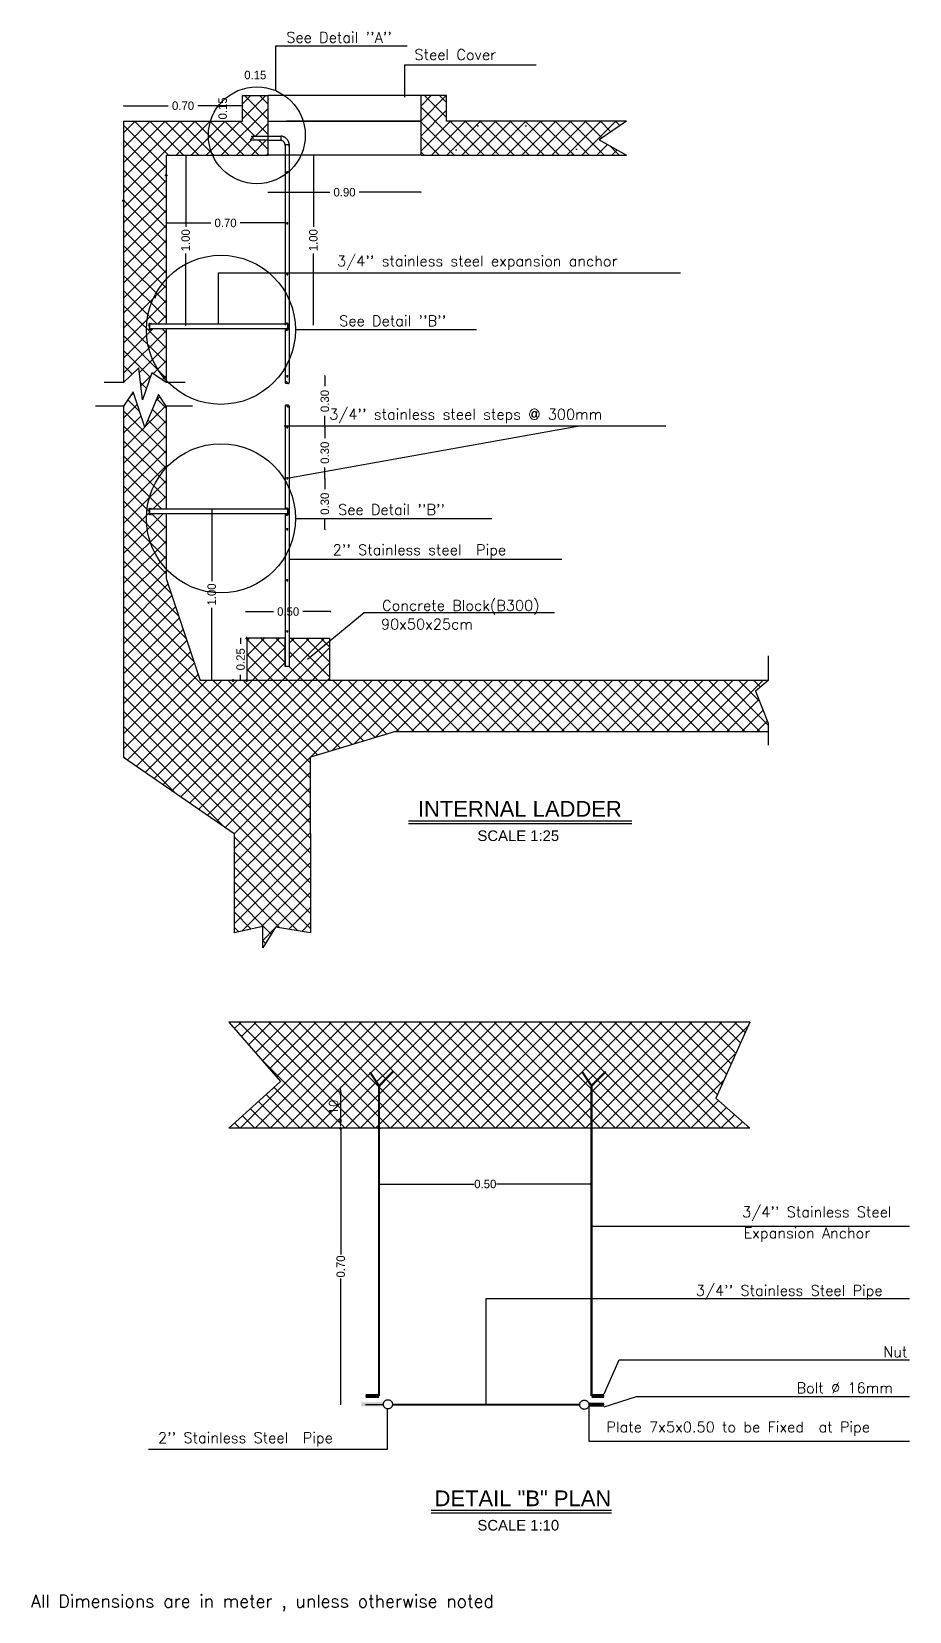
# Model space of a CAD drawing. Extents: x 151242 to 151523, y 158752 to 159354.
# Drawn here: x 151351.68 to 151372.34, y 158897.87 to 158935.04 of the extents above; entities that cross this region are included whole.
import ezdxf
from ezdxf.enums import TextEntityAlignment as Align

# ---------------------------------------------------------------- set-up
doc = ezdxf.new("R2010")
doc.units = 0
doc.header["$LTSCALE"] = 3
doc.header["$MEASUREMENT"] = 0
doc.header["$PDMODE"] = 2
doc.header["$PDSIZE"] = 0.03
doc.linetypes.add('HIDDEN', pattern=[9.525, 6.35, -3.175])
doc.layers.get('0').update_dxf_attribs({"linetype": 'CONTINUOUS'})
doc.layers.get('DEFPOINTS').update_dxf_attribs({"linetype": 'CONTINUOUS'})
doc.layers.add('1622', color=7, linetype='HIDDEN')
doc.layers.add('TEXT', color=7, linetype='CONTINUOUS')
doc.styles.add('FUTURA', font='SAS_____.PFB')
doc.styles.add('ROMANS', font='romans.shx')
doc.dimstyles.new('1-25', dxfattribs={"dimtxt": 0.2, "dimasz": 0.01, "dimexe": 0, "dimexo": 0, "dimgap": 0.08, "dimtad": 0, "dimlfac": 0.25, "dimzin": 0, "dimdsep": 46, "dimtxsty": 'Standard', "dimblk1": 'OBLIQUE', "dimblk2": 'OBLIQUE', "dimsah": 1, "dimcen": 0, "dimse1": 1, "dimse2": 1, "dimclrd": 256, "dimclre": 256, "dimclrt": 4, "dimadec": 0, "dimazin": 0, "dimtfac": 5.555556, "dimtix": 1, "dimtofl": 0, "dimtmove": 2, "dimatfit": 3, "dimldrblk": 'OBLIQUE', "dimfxl": 1, "dimtolj": 1, "dimtzin": 0, "dimarcsym": 0})
pattern_1 = [(45, (-360.42268, -61.27313), (-0.1767766953, 0.1767766953), []), (135, (-360.42268, -61.27313), (-0.1767766953, -0.1767766953), [])]

# ---------------------------------------------------------------- blocks, each defined once
blk = doc.blocks.new('_OBLIQUE')
at = {"color": 0, "linetype": 'ByBlock'}
blk.add_line((-0.5, -0.5), (0.5, 0.5), dxfattribs=at)
blk = doc.blocks.new('*D380')
at = {"layer": '1622', "lineweight": -2, "ltscale": 0.1, "transparency": 16777216}
for p, q in [((151353.844, 158933.292), (151354.897, 158933.292)), ((151356.644, 158933.292), (151355.591, 158933.292))]:
    blk.add_line(p, q, dxfattribs=at)
at = {"layer": 'DEFPOINTS', "color": 0, "ltscale": 0.1, "transparency": 16777216}
for p in [(151353.844, 158933.292), (151353.844, 158932.93), (151356.644, 158932.93)]:
    blk.add_point(p, dxfattribs=at)
at = {"layer": '1622', "lineweight": -2, "ltscale": 0.1, "transparency": 16777216, "xscale": 0.01, "yscale": 0.01, "zscale": 0.01, "rotation": 180}
blk.add_blockref('_OBLIQUE', (151353.844, 158933.292), dxfattribs=at)
at = {"layer": '1622', "lineweight": -2, "ltscale": 0.1, "transparency": 16777216, "xscale": 0.01, "yscale": 0.01, "zscale": 0.01}
blk.add_blockref('_OBLIQUE', (151356.644, 158933.292), dxfattribs=at)
at = {"layer": '1622', "color": 4, "ltscale": 0.1, "transparency": 16777216, "insert": (151355.244, 158933.292), "char_height": 0.2, "attachment_point": 5}
blk.add_mtext('\\A1;0.70', dxfattribs=at)
blk = doc.blocks.new('*D385')
at = {"layer": '1622', "lineweight": -2, "ltscale": 0.1, "transparency": 16777216}
for p, q in [((151355.918, 158923.804), (151355.918, 158922.109)), ((151355.918, 158919.788), (151355.918, 158921.482))]:
    blk.add_line(p, q, dxfattribs=at)
at = {"layer": 'DEFPOINTS', "color": 0, "ltscale": 0.1, "transparency": 16777216}
for p in [(151355.918, 158923.804), (151355.983, 158923.804), (151355.983, 158919.788)]:
    blk.add_point(p, dxfattribs=at)
at = {"layer": '1622', "lineweight": -2, "ltscale": 0.1, "transparency": 16777216, "xscale": 0.01, "yscale": 0.01, "zscale": 0.01}
for p, rotation in [((151355.918, 158923.804), 90), ((151355.918, 158919.788), 270)]:
    blk.add_blockref('_OBLIQUE', p, dxfattribs=dict(at, rotation=rotation))
at = {"layer": '1622', "color": 4, "ltscale": 0.1, "transparency": 16777216, "insert": (151355.918, 158921.796), "char_height": 0.2, "attachment_point": 5, "rotation": 90}
blk.add_mtext('\\A1;1.00', dxfattribs=at)
blk = doc.blocks.new('*D386')
at = {"layer": '1622', "linetype": 'Continuous', "lineweight": -2, "transparency": 16777216}
for p, q in [((151356.598, 158920.771), (151356.598, 158920.634)), ((151356.598, 158919.771), (151356.598, 158919.908))]:
    blk.add_line(p, q, dxfattribs=at)
at = {"layer": 'DEFPOINTS', "color": 0, "linetype": 'Continuous', "transparency": 16777216}
for p in [(151356.598, 158920.771), (151357.559, 158920.771), (151357.559, 158919.771)]:
    blk.add_point(p, dxfattribs=at)
at = {"layer": '1622', "linetype": 'Continuous', "lineweight": -2, "transparency": 16777216, "xscale": 0.01, "yscale": 0.01, "zscale": 0.01}
for p, rotation in [((151356.598, 158920.771), 90), ((151356.598, 158919.771), 270)]:
    blk.add_blockref('_OBLIQUE', p, dxfattribs=dict(at, rotation=rotation))
at = {"layer": '1622', "color": 4, "linetype": 'Continuous', "transparency": 16777216, "insert": (151356.598, 158920.271), "char_height": 0.2, "attachment_point": 5, "rotation": 90}
blk.add_mtext('\\A1;0.25', dxfattribs=at)
blk = doc.blocks.new('*D387')
at = {"layer": '1622', "linetype": 'Continuous', "lineweight": -2, "transparency": 16777216}
for p, q in [((151356.715, 158921.393), (151357.371, 158921.393)), ((151358.721, 158921.393), (151358.065, 158921.393))]:
    blk.add_line(p, q, dxfattribs=at)
at = {"layer": 'DEFPOINTS', "color": 0, "linetype": 'Continuous', "transparency": 16777216}
for p in [(151356.715, 158921.393), (151356.715, 158920.771), (151358.721, 158920.771)]:
    blk.add_point(p, dxfattribs=at)
at = {"layer": '1622', "linetype": 'Continuous', "lineweight": -2, "transparency": 16777216, "xscale": 0.01, "yscale": 0.01, "zscale": 0.01, "rotation": 180}
blk.add_blockref('_OBLIQUE', (151356.715, 158921.393), dxfattribs=at)
at = {"layer": '1622', "linetype": 'Continuous', "lineweight": -2, "transparency": 16777216, "xscale": 0.01, "yscale": 0.01, "zscale": 0.01}
blk.add_blockref('_OBLIQUE', (151358.721, 158921.393), dxfattribs=at)
at = {"layer": '1622', "color": 4, "linetype": 'Continuous', "transparency": 16777216, "insert": (151357.718, 158921.393), "char_height": 0.2, "attachment_point": 5}
blk.add_mtext('\\A1;0.50', dxfattribs=at)
blk = doc.blocks.new('*D388')
at = {"layer": '1622', "linetype": 'Continuous', "lineweight": -2, "transparency": 16777216}
for p, q in [((151358.581, 158924.53), (151358.581, 158924.276)), ((151358.581, 158923.33), (151358.581, 158923.583))]:
    blk.add_line(p, q, dxfattribs=at)
at = {"layer": 'DEFPOINTS', "color": 0, "linetype": 'Continuous', "transparency": 16777216}
for p in [(151357.694, 158924.53), (151358.581, 158924.53), (151357.694, 158923.33)]:
    blk.add_point(p, dxfattribs=at)
at = {"layer": '1622', "linetype": 'Continuous', "lineweight": -2, "transparency": 16777216, "xscale": 0.01, "yscale": 0.01, "zscale": 0.01}
for p, rotation in [((151358.581, 158924.53), 90), ((151358.581, 158923.33), 270)]:
    blk.add_blockref('_OBLIQUE', p, dxfattribs=dict(at, rotation=rotation))
at = {"layer": '1622', "color": 4, "linetype": 'Continuous', "transparency": 16777216, "insert": (151358.581, 158923.93), "char_height": 0.2, "attachment_point": 5, "rotation": 90}
blk.add_mtext('\\A1;0.30', dxfattribs=at)
blk = doc.blocks.new('*D389')
at = {"layer": '1622', "linetype": 'Continuous', "lineweight": -2, "transparency": 16777216}
for p, q in [((151358.581, 158925.73), (151358.581, 158925.476)), ((151358.581, 158924.53), (151358.581, 158924.783))]:
    blk.add_line(p, q, dxfattribs=at)
at = {"layer": 'DEFPOINTS', "color": 0, "linetype": 'Continuous', "transparency": 16777216}
for p in [(151357.694, 158925.73), (151358.581, 158925.73), (151357.694, 158924.53)]:
    blk.add_point(p, dxfattribs=at)
at = {"layer": '1622', "linetype": 'Continuous', "lineweight": -2, "transparency": 16777216, "xscale": 0.01, "yscale": 0.01, "zscale": 0.01}
for p, rotation in [((151358.581, 158925.73), 90), ((151358.581, 158924.53), 270)]:
    blk.add_blockref('_OBLIQUE', p, dxfattribs=dict(at, rotation=rotation))
at = {"layer": '1622', "color": 4, "linetype": 'Continuous', "transparency": 16777216, "insert": (151358.581, 158925.13), "char_height": 0.2, "attachment_point": 5, "rotation": 90}
blk.add_mtext('\\A1;0.30', dxfattribs=at)
blk = doc.blocks.new('*D390')
at = {"layer": '1622', "linetype": 'Continuous', "lineweight": -2, "transparency": 16777216}
for p, q in [((151358.581, 158926.94), (151358.581, 158926.693)), ((151358.581, 158925.752), (151358.581, 158925.999))]:
    blk.add_line(p, q, dxfattribs=at)
at = {"layer": 'DEFPOINTS', "color": 0, "linetype": 'Continuous', "transparency": 16777216}
for p in [(151357.694, 158926.94), (151357.694, 158925.752), (151358.581, 158925.752)]:
    blk.add_point(p, dxfattribs=at)
at = {"layer": '1622', "linetype": 'Continuous', "lineweight": -2, "transparency": 16777216, "xscale": 0.01, "yscale": 0.01, "zscale": 0.01}
for p, rotation in [((151358.581, 158926.94), 90), ((151358.581, 158925.752), 270)]:
    blk.add_blockref('_OBLIQUE', p, dxfattribs=dict(at, rotation=rotation))
at = {"layer": '1622', "color": 4, "linetype": 'Continuous', "transparency": 16777216, "insert": (151358.581, 158926.346), "char_height": 0.2, "attachment_point": 5, "rotation": 90}
blk.add_mtext('\\A1;0.30', dxfattribs=at)
blk = doc.blocks.new('*D391')
at = {"layer": '1622', "linetype": 'Continuous', "lineweight": -2, "transparency": 16777216}
for p, q in [((151358.311, 158932.125), (151358.311, 158930.443)), ((151358.311, 158928.135), (151358.311, 158929.816))]:
    blk.add_line(p, q, dxfattribs=at)
at = {"layer": 'DEFPOINTS', "color": 0, "linetype": 'Continuous', "transparency": 16777216}
for p in [(151358.311, 158932.125), (151358.605, 158932.125), (151358.605, 158928.135)]:
    blk.add_point(p, dxfattribs=at)
at = {"layer": '1622', "linetype": 'Continuous', "lineweight": -2, "transparency": 16777216, "xscale": 0.01, "yscale": 0.01, "zscale": 0.01}
for p, rotation in [((151358.311, 158932.125), 90), ((151358.311, 158928.135), 270)]:
    blk.add_blockref('_OBLIQUE', p, dxfattribs=dict(at, rotation=rotation))
at = {"layer": '1622', "color": 4, "linetype": 'Continuous', "transparency": 16777216, "insert": (151358.311, 158930.13), "char_height": 0.2, "attachment_point": 5, "rotation": 90}
blk.add_mtext('\\A1;1.00', dxfattribs=at)
blk = doc.blocks.new('*D392')
at = {"layer": '1622', "linetype": 'Continuous', "lineweight": -2, "transparency": 16777216}
for p, q in [((151357.244, 158931.257), (151358.697, 158931.257)), ((151360.844, 158931.257), (151359.391, 158931.257))]:
    blk.add_line(p, q, dxfattribs=at)
at = {"layer": 'DEFPOINTS', "color": 0, "linetype": 'Continuous', "transparency": 16777216}
for p in [(151357.244, 158932.13), (151360.844, 158932.13), (151357.244, 158931.257)]:
    blk.add_point(p, dxfattribs=at)
at = {"layer": '1622', "linetype": 'Continuous', "lineweight": -2, "transparency": 16777216, "xscale": 0.01, "yscale": 0.01, "zscale": 0.01, "rotation": 180}
blk.add_blockref('_OBLIQUE', (151357.244, 158931.257), dxfattribs=at)
at = {"layer": '1622', "linetype": 'Continuous', "lineweight": -2, "transparency": 16777216, "xscale": 0.01, "yscale": 0.01, "zscale": 0.01}
blk.add_blockref('_OBLIQUE', (151360.844, 158931.257), dxfattribs=at)
at = {"layer": '1622', "color": 4, "linetype": 'Continuous', "transparency": 16777216, "insert": (151359.044, 158931.257), "char_height": 0.2, "attachment_point": 5}
blk.add_mtext('\\A1;0.90', dxfattribs=at)
blk = doc.blocks.new('*D393')
at = {"layer": '1622', "linetype": 'Continuous', "lineweight": -2, "transparency": 16777216}
for p, q in [((151354.844, 158930.535), (151355.897, 158930.535)), ((151357.644, 158930.535), (151356.591, 158930.535))]:
    blk.add_line(p, q, dxfattribs=at)
at = {"layer": 'DEFPOINTS', "color": 0, "linetype": 'Continuous', "transparency": 16777216}
for p in [(151354.844, 158930.704), (151354.844, 158930.535), (151357.644, 158930.704)]:
    blk.add_point(p, dxfattribs=at)
at = {"layer": '1622', "linetype": 'Continuous', "lineweight": -2, "transparency": 16777216, "xscale": 0.01, "yscale": 0.01, "zscale": 0.01, "rotation": 180}
blk.add_blockref('_OBLIQUE', (151354.844, 158930.535), dxfattribs=at)
at = {"layer": '1622', "linetype": 'Continuous', "lineweight": -2, "transparency": 16777216, "xscale": 0.01, "yscale": 0.01, "zscale": 0.01}
blk.add_blockref('_OBLIQUE', (151357.644, 158930.535), dxfattribs=at)
at = {"layer": '1622', "color": 4, "linetype": 'Continuous', "transparency": 16777216, "insert": (151356.244, 158930.535), "char_height": 0.2, "attachment_point": 5}
blk.add_mtext('\\A1;0.70', dxfattribs=at)
blk = doc.blocks.new('*D394')
at = {"layer": '1622', "linetype": 'Continuous', "lineweight": -2, "transparency": 16777216}
for p, q in [((151355.306, 158932.13), (151355.306, 158930.441)), ((151355.306, 158928.125), (151355.306, 158929.814))]:
    blk.add_line(p, q, dxfattribs=at)
at = {"layer": 'DEFPOINTS', "color": 0, "linetype": 'Continuous', "transparency": 16777216}
for p in [(151355.598, 158932.13), (151355.306, 158928.125), (151355.598, 158928.125)]:
    blk.add_point(p, dxfattribs=at)
at = {"layer": '1622', "linetype": 'Continuous', "lineweight": -2, "transparency": 16777216, "xscale": 0.01, "yscale": 0.01, "zscale": 0.01}
for p, rotation in [((151355.306, 158932.13), 90), ((151355.306, 158928.125), 270)]:
    blk.add_blockref('_OBLIQUE', p, dxfattribs=dict(at, rotation=rotation))
at = {"layer": '1622', "color": 4, "linetype": 'Continuous', "transparency": 16777216, "insert": (151355.306, 158930.128), "char_height": 0.2, "attachment_point": 5, "rotation": 90}
blk.add_mtext('\\A1;1.00', dxfattribs=at)
blk = doc.blocks.new('*D395')
at = {"layer": 'DEFPOINTS', "color": 0, "linetype": 'Continuous', "transparency": 16777216}
for p in [(151356.644, 158934.014), (151356.644, 158933.53), (151357.244, 158933.53)]:
    blk.add_point(p, dxfattribs=at)
at = {"layer": '1622', "color": 4, "linetype": 'Continuous', "transparency": 16777216, "insert": (151356.944, 158934.014), "char_height": 0.2, "attachment_point": 5}
blk.add_mtext('\\A1;0.15', dxfattribs=at)
blk = doc.blocks.new('*D396')
at = {"layer": 'DEFPOINTS', "color": 0, "linetype": 'Continuous', "transparency": 16777216}
for p in [(151356.644, 158933.53), (151356.177, 158932.93), (151356.644, 158932.93)]:
    blk.add_point(p, dxfattribs=at)
at = {"layer": '1622', "color": 4, "linetype": 'Continuous', "transparency": 16777216, "insert": (151356.177, 158933.23), "char_height": 0.2, "attachment_point": 5, "rotation": 90}
blk.add_mtext('\\A1;0.15', dxfattribs=at)

msp = doc.modelspace()

# ---------------------------------------------------------------- hatches: boundary and pattern name
at = {"layer": '1622'}
h = msp.add_hatch(dxfattribs=at)
h.set_pattern_fill('ANSI37', color=253, scale=2, style=0)
h.set_pattern_definition(pattern_1)
h.paths.add_polyline_path([(151353.844, 158926.786), (151353.844, 158932.93), (151356.644, 158932.93), (151356.644, 158933.53), (151357.244, 158933.53), (151357.244, 158932.58), (151356.851, 158932.58), (151356.871, 158932.548), (151356.905, 158932.533), (151356.902, 158932.524), (151356.856, 158932.52), (151356.828, 158932.48), (151357.244, 158932.48), (151357.244, 158932.13), (151354.844, 158932.13), (151354.844, 158928.155), (151354.456, 158928.155), (151354.456, 158928.041), (151354.844, 158928.041), (151354.844, 158926.786), (151354.511, 158927.007), (151354.29, 158926.378), (151354.205, 158927.126)])
h = msp.add_hatch(dxfattribs=at)
h.set_pattern_fill('AR-CONC', color=8, scale=0.04, style=0)
h.set_pattern_definition([(50, (149801.568, 158083.1616), (7.287387, -0.637563), [0.762, -8.382]), (355, (149801.568, 158083.1616), (-1.409713, 7.642266), [0.6096, -6.7056]), (100.451, (149802.175, 158083.1084), (5.8777, 7.004668), [0.6476, -7.1236]), (46.1842, (149801.568, 158085.194), (10.84316, -1.681693), [1.143, -12.573]), (96.6356, (149802.472, 158085.053), (9.49617, 9.89702), [0.9714, -10.6854]), (351.184, (149801.568, 158085.194), (9.496184, 9.897005), [0.9144, -10.0584]), (21, (149802.584, 158084.6856), (6.064595, -4.09062), [0.762, -8.382]), (326, (149802.584, 158084.6856), (2.47208, 7.36752), [0.6096, -6.7056]), (71.4514, (149803.0894, 158084.345), (8.53666, 3.276914), [0.6476, -7.1236]), (37.5, (149801.568, 158083.1616), (0.123544, 3.3822016), [0, -6.62432, 0, -6.8072, 0, -6.731]), (7.5, (149801.568, 158083.1616), (2.6727865, 4.007223), [0, -3.88112, 0, -6.47192, 0, -2.5654]), (327.5, (149799.3024, 158083.1616), (5.423624, -0.2291498), [0, -2.54, 0, -7.9248, 0, -10.5156]), (317.5, (149798.2864, 158083.1616), (5.925167, 1.01706), [0, -3.302, 0, -5.26288, 0, -7.4676])])
h.paths.add_polyline_path([(151365.678, 158932.13), (151365.033, 158932.493), (151365.678, 158932.93), (151361.444, 158932.93), (151361.444, 158933.53), (151360.844, 158933.53), (151360.844, 158932.13)])
h = msp.add_hatch(dxfattribs=at)
h.set_pattern_fill('AR-CONC', color=8, scale=0.02, style=0)
h.set_pattern_definition([(50, (149801.568, 158083.1616), (3.6436934, -0.3187817), [0.381, -4.191]), (355, (149801.568, 158083.1616), (-0.7048565, 3.821133), [0.3048, -3.3528]), (100.451, (149801.8717, 158083.135), (2.93885, 3.502334), [0.3238, -3.5618]), (46.1842, (149801.568, 158084.1776), (5.421581, -0.840847), [0.5715, -6.2865]), (96.6356, (149802.02, 158084.1075), (4.748085, 4.948511), [0.4857, -5.3427]), (351.184, (149801.568, 158084.1776), (4.748092, 4.948502), [0.4572, -5.0292]), (21, (149802.076, 158083.9236), (3.0322976, -2.0453104), [0.381, -4.191]), (326, (149802.076, 158083.9236), (1.2360406, 3.683759), [0.3048, -3.3528]), (71.4514, (149802.3287, 158083.753), (4.26833, 1.638457), [0.3238, -3.5618]), (37.5, (149801.568, 158083.1616), (0.0617721, 1.6911008), [0, -3.31216, 0, -3.4036, 0, -3.3655]), (7.5, (149801.568, 158083.1616), (1.3363933, 2.0036115), [0, -1.94056, 0, -3.23596, 0, -1.2827]), (327.5, (149800.4352, 158083.1616), (2.7118119, -0.1145749), [0, -1.27, 0, -3.9624, 0, -5.2578]), (317.5, (149799.9272, 158083.1616), (2.9625836, 0.5085298), [0, -1.651, 0, -2.63144, 0, -3.7338])])
h.paths.add_polyline_path([(151365.678, 158932.13), (151365.033, 158932.493), (151365.678, 158932.93), (151361.444, 158932.93), (151361.444, 158933.53), (151360.844, 158933.53), (151360.844, 158932.13)])
h = msp.add_hatch(dxfattribs=at)
h.set_pattern_fill('ANSI37', color=253, scale=2, style=0)
h.set_pattern_definition(pattern_1)
h.paths.add_polyline_path([(151361.444, 158932.93), (151361.444, 158933.53), (151360.844, 158933.53), (151360.844, 158932.13), (151365.678, 158932.13), (151365.033, 158932.493), (151365.678, 158932.93)])
h = msp.add_hatch(dxfattribs=at)
h.set_pattern_fill('ANSI37', color=253, scale=2, style=0)
h.set_pattern_definition(pattern_1)
h.paths.add_polyline_path([(151369.018, 158919.771), (151355.644, 158919.771), (151354.844, 158922.171), (151354.844, 158923.69), (151354.456, 158923.69), (151354.456, 158923.804), (151354.844, 158923.804), (151354.844, 158926.225), (151354.665, 158926.497), (151354.341, 158925.732), (151354.069, 158926.565), (151353.844, 158926.225), (151353.844, 158917.971), (151356.444, 158916.171), (151356.444, 158913.834), (151357.118, 158913.985), (151357.118, 158913.486), (151357.418, 158913.972), (151358.244, 158913.834), (151358.244, 158917.971), (151360.16, 158918.546), (151360.244, 158918.571), (151369.018, 158918.571), (151369.018, 158918.771), (151368.714, 158919.524)])
h = msp.add_hatch(dxfattribs=at)
h.set_pattern_fill('ANSI37', color=253, scale=2, style=0)
h.set_pattern_definition(pattern_1)
h.paths.add_polyline_path([(151357.744, 158920.771), (151357.744, 158920.103), (151357.644, 158920.103), (151357.644, 158920.771), (151356.744, 158920.771), (151356.744, 158919.771), (151357.644, 158919.771), (151357.744, 158919.771), (151358.694, 158919.771), (151358.694, 158920.771)])
h = msp.add_hatch(dxfattribs=at)
h.set_pattern_fill('ANSI37', color=253, scale=2, style=0)
h.set_pattern_definition(pattern_1)
h.paths.add_polyline_path([(151367.786, 158909.949), (151368.579, 158911.738), (151356.324, 158911.738), (151357.538, 158910.338), (151356.324, 158909.238), (151368.579, 158909.238)])
h.paths.add_polyline_path([(151359.636, 158909.531), (151359.636, 158909.945), (151359.936, 158909.945), (151359.936, 158909.531)], flags=24)

# ---------------------------------------------------------------- linework, layer by layer
at = {"layer": '1622', "color": 8}
for p, q in [((151357.431, 158934.704), (151360.52, 158934.704)), ((151357.431, 158933.644), (151357.431, 158934.704)), ((151360.466, 158933.491), (151360.466, 158934.258)), ((151360.466, 158934.258), (151363.555, 158934.258)), ((151360.844, 158933.53), (151357.244, 158933.53)), ((151357.244, 158932.93), (151360.844, 158932.93)), ((151360.844, 158932.93), (151357.678, 158932.93)), ((151360.844, 158932.13), (151357.244, 158932.13)), ((151356.08, 158928.155), (151356.08, 158929.365)), ((151356.08, 158929.365), (151366.953, 158929.365)), ((151354.568, 158928.765), (151354.56, 158928.803)), ((151354.595, 158928.802), (151354.574, 158928.765)), ((151354.456, 158928.155), (151354.444, 158928.18)), ((151354.469, 158928.174), (151354.465, 158928.155)), ((151354.484, 158928.173), (151354.48, 158928.154)), ((151354.5, 158928.177), (151354.487, 158928.156)), ((151357.664, 158928.155), (151357.656, 158928.193)), ((151357.691, 158928.192), (151357.671, 158928.155)), ((151357.704, 158928.155), (151357.721, 158928.178)), ((151354.432, 158928.133), (151354.454, 158928.135)), ((151354.433, 158928.156), (151354.453, 158928.144)), ((151354.454, 158928.119), (151354.437, 158928.113)), ((151354.457, 158928.048), (151354.437, 158928.037)), ((151354.456, 158928.105), (151354.438, 158928.093)), ((151354.457, 158928.083), (151354.439, 158928.075)), ((151354.457, 158928.063), (151354.441, 158928.056)), ((151354.456, 158928.041), (151354.442, 158928.014)), ((151354.469, 158928.04), (151354.462, 158928.01)), ((151354.477, 158928.04), (151354.485, 158928.013)), ((151357.675, 158928), (151357.668, 158928.038)), ((151357.702, 158928.037), (151357.682, 158928)), ((151357.685, 158928.041), (151357.684, 158928.032)), ((151357.701, 158928.041), (151357.702, 158928.037)), ((151357.741, 158928.155), (151357.704, 158928.126)), ((151357.751, 158928.13), (151357.704, 158928.105)), ((151357.752, 158928.1), (151357.704, 158928.088)), ((151357.745, 158928.078), (151357.704, 158928.074)), ((151357.745, 158928.044), (151357.704, 158928.041)), ((151357.704, 158928.041), (151357.706, 158928.039)), ((151357.708, 158928.075), (151357.731, 158928.058)), ((151357.708, 158928.041), (151357.731, 158928.024)), ((151357.891, 158928.026), (151362.151, 158928.026)), ((151366.604, 158925.752), (151357.625, 158925.752)), ((151357.694, 158924.53), (151364.525, 158925.752)), ((151354.432, 158923.782), (151354.454, 158923.784)), ((151354.433, 158923.805), (151354.453, 158923.793)), ((151354.454, 158923.768), (151354.437, 158923.762)), ((151354.456, 158923.754), (151354.438, 158923.742)), ((151354.457, 158923.732), (151354.439, 158923.724)), ((151354.457, 158923.712), (151354.441, 158923.705)), ((151354.456, 158923.804), (151354.444, 158923.829)), ((151354.469, 158923.823), (151354.465, 158923.804)), ((151354.484, 158923.822), (151354.48, 158923.803)), ((151354.5, 158923.826), (151354.487, 158923.805)), ((151357.664, 158923.804), (151357.656, 158923.842)), ((151357.691, 158923.841), (151357.671, 158923.804)), ((151357.704, 158923.804), (151357.721, 158923.827)), ((151357.741, 158923.804), (151357.704, 158923.775)), ((151357.751, 158923.779), (151357.704, 158923.754)), ((151357.752, 158923.749), (151357.704, 158923.737)), ((151357.745, 158923.727), (151357.704, 158923.723)), ((151357.708, 158923.724), (151357.731, 158923.707)), ((151354.457, 158923.697), (151354.437, 158923.686)), ((151354.456, 158923.69), (151354.442, 158923.663)), ((151354.469, 158923.689), (151354.462, 158923.659)), ((151354.477, 158923.689), (151354.485, 158923.662)), ((151357.675, 158923.649), (151357.668, 158923.687)), ((151357.702, 158923.686), (151357.682, 158923.649)), ((151357.685, 158923.69), (151357.684, 158923.681)), ((151357.701, 158923.69), (151357.702, 158923.686)), ((151357.745, 158923.693), (151357.704, 158923.69)), ((151357.704, 158923.69), (151357.706, 158923.688)), ((151357.708, 158923.69), (151357.731, 158923.673)), ((151357.891, 158923.586), (151362.513, 158923.586)), ((151357.744, 158922.623), (151364.156, 158922.623)), ((151358.176, 158920.271), (151359.51, 158921.372)), ((151359.51, 158921.372), (151363.986, 158921.372)), ((151368.579, 158911.738), (151356.324, 158911.738)), ((151356.324, 158911.738), (151357.538, 158910.338)), ((151368.579, 158911.738), (151367.786, 158909.949)), ((151357.538, 158910.338), (151356.324, 158909.238)), ((151367.786, 158909.949), (151368.579, 158909.238)), ((151368.579, 158909.238), (151356.324, 158909.238)), ((151364.857, 158906.94), (151372.339, 158906.94)), ((151362.376, 158902.738), (151362.376, 158905.233)), ((151362.376, 158905.233), (151372.339, 158905.233)), ((151365.152, 158902.992), (151365.509, 158903.789)), ((151365.509, 158903.789), (151372.339, 158903.789)), ((151365.152, 158902.688), (151365.916, 158902.928)), ((151365.916, 158902.928), (151372.339, 158902.928)), ((151360.051, 158902.638), (151360.051, 158901.682)), ((151364.795, 158902.788), (151364.795, 158901.877)), ((151364.795, 158901.877), (151372.339, 158901.877)), ((151360.051, 158901.682), (151354.432, 158901.682))]:
    msp.add_line(p, q, dxfattribs=at)
at = {"layer": '1622', "color": 5}
for p, q in [((151356.644, 158932.93), (151356.644, 158933.53)), ((151356.644, 158933.53), (151357.244, 158933.53)), ((151357.244, 158932.13), (151357.244, 158933.53)), ((151360.844, 158932.13), (151360.844, 158933.53)), ((151361.444, 158933.53), (151360.844, 158933.53)), ((151361.444, 158932.93), (151361.444, 158933.53)), ((151353.844, 158932.93), (151356.644, 158932.93)), ((151353.844, 158932.93), (151353.844, 158926.786)), ((151365.678, 158932.93), (151361.444, 158932.93)), ((151365.678, 158932.93), (151365.033, 158932.493)), ((151365.033, 158932.493), (151365.678, 158932.13)), ((151354.844, 158932.13), (151354.844, 158928.155)), ((151354.844, 158932.13), (151357.244, 158932.13)), ((151360.844, 158932.13), (151365.678, 158932.13)), ((151354.844, 158928.041), (151354.844, 158926.786)), ((151354.205, 158927.126), (151353.844, 158926.786)), ((151354.29, 158926.378), (151354.205, 158927.126)), ((151353.844, 158926.786), (151353.388, 158926.786)), ((151354.511, 158927.007), (151354.29, 158926.378)), ((151354.844, 158926.786), (151354.511, 158927.007)), ((151355.294, 158926.786), (151354.844, 158926.786)), ((151354.069, 158926.565), (151353.844, 158926.225)), ((151354.341, 158925.732), (151354.069, 158926.565)), ((151354.665, 158926.497), (151354.341, 158925.732)), ((151354.844, 158926.225), (151354.665, 158926.497)), ((151353.844, 158926.225), (151353.184, 158926.225)), ((151353.844, 158926.225), (151353.844, 158917.971)), ((151355.464, 158926.225), (151354.844, 158926.225)), ((151354.844, 158926.225), (151354.844, 158923.804)), ((151354.844, 158923.69), (151354.844, 158922.171)), ((151354.844, 158922.171), (151355.644, 158919.771)), ((151369.018, 158920.352), (151369.018, 158919.771)), ((151357.644, 158919.771), (151355.644, 158919.771)), ((151357.744, 158919.771), (151357.644, 158919.771)), ((151369.018, 158919.771), (151357.744, 158919.771)), ((151369.018, 158919.771), (151368.714, 158919.524)), ((151368.714, 158919.524), (151369.018, 158918.771)), ((151360.244, 158918.571), (151358.244, 158917.971)), ((151360.244, 158918.571), (151369.018, 158918.571)), ((151369.018, 158918.771), (151369.018, 158918.253)), ((151353.844, 158917.971), (151356.444, 158916.171)), ((151358.244, 158916.171), (151358.244, 158917.971)), ((151356.444, 158916.171), (151356.444, 158913.834)), ((151358.244, 158916.171), (151358.244, 158913.834)), ((151357.118, 158913.985), (151356.444, 158913.834)), ((151357.118, 158913.486), (151357.118, 158913.985)), ((151357.418, 158913.972), (151357.118, 158913.486)), ((151358.244, 158913.834), (151357.418, 158913.972))]:
    msp.add_line(p, q, dxfattribs=at)
at = {"layer": '1622', "color": 1}
for p, q in [((151357.244, 158932.48), (151356.828, 158932.48)), ((151356.851, 158932.58), (151357.244, 158932.58)), ((151357.244, 158932.58), (151357.544, 158932.58)), ((151357.244, 158932.48), (151357.544, 158932.48)), ((151357.544, 158932.58), (151357.544, 158932.48)), ((151357.644, 158932.38), (151357.744, 158932.38)), ((151357.644, 158932.38), (151357.644, 158931.579)), ((151357.744, 158932.38), (151357.744, 158931.579)), ((151357.644, 158931.579), (151357.644, 158928.13)), ((151357.744, 158931.579), (151357.744, 158926.786)), ((151357.644, 158928.041), (151357.644, 158926.786)), ((151357.644, 158926.225), (151357.644, 158925.926)), ((151357.744, 158926.225), (151357.744, 158925.648)), ((151357.644, 158925.926), (151357.644, 158923.804)), ((151357.744, 158925.648), (151357.744, 158920.103)), ((151357.644, 158923.69), (151357.644, 158920.103)), ((151357.744, 158920.103), (151357.644, 158920.103))]:
    msp.add_line(p, q, dxfattribs=at)
at = {"layer": '1622'}
for p, q in [((151357.719, 158931.73), (151357.669, 158931.73)), ((151357.694, 158931.752), (151357.694, 158931.702)), ((151357.719, 158930.53), (151357.669, 158930.53)), ((151357.694, 158930.552), (151357.694, 158930.502)), ((151357.719, 158929.33), (151357.669, 158929.33)), ((151357.694, 158929.352), (151357.694, 158929.302)), ((151354.456, 158928.155), (151354.456, 158928.041)), ((151357.704, 158928.155), (151354.456, 158928.155)), ((151357.704, 158928.041), (151354.456, 158928.041)), ((151357.704, 158928.155), (151357.704, 158928.041)), ((151358.381, 158928.026), (151358.381, 158928.026)), ((151357.719, 158926.93), (151357.669, 158926.93)), ((151357.694, 158926.952), (151357.694, 158926.902)), ((151357.719, 158925.73), (151357.669, 158925.73)), ((151357.694, 158925.752), (151357.694, 158925.702)), ((151357.719, 158924.53), (151357.669, 158924.53)), ((151357.694, 158924.552), (151357.694, 158924.502)), ((151354.456, 158923.804), (151354.456, 158923.69)), ((151357.704, 158923.804), (151354.465, 158923.804)), ((151357.704, 158923.804), (151357.704, 158923.69)), ((151357.704, 158923.69), (151354.456, 158923.69)), ((151357.694, 158923.352), (151357.694, 158923.302)), ((151357.719, 158923.33), (151357.669, 158923.33)), ((151357.719, 158922.13), (151357.669, 158922.13)), ((151357.694, 158922.152), (151357.694, 158922.102)), ((151357.644, 158920.771), (151356.744, 158920.771)), ((151356.744, 158920.771), (151356.744, 158919.771)), ((151357.644, 158920.103), (151357.644, 158920.771)), ((151357.719, 158920.93), (151357.669, 158920.93)), ((151357.694, 158920.952), (151357.694, 158920.902)), ((151357.744, 158920.771), (151358.694, 158920.771)), ((151358.694, 158920.771), (151358.694, 158919.771)), ((151360.553, 158916.474), (151365.803, 158916.474)), ((151360.553, 158916.409), (151365.803, 158916.409)), ((151359.857, 158909.238), (151359.857, 158903.642)), ((151359.857, 158909.238), (151359.857, 158903.642)), ((151359.539, 158902.942), (151359.857, 158902.942)), ((151364.857, 158902.942), (151365.152, 158902.942)), ((151359.539, 158902.738), (151359.956, 158902.738)), ((151360.173, 158902.738), (151360.173, 158902.738)), ((151364.795, 158902.738), (151364.857, 158902.738)), ((151364.857, 158902.738), (151365.152, 158902.738)), ((151361.082, 158900.254), (151365.331, 158900.254)), ((151361.082, 158900.189), (151365.331, 158900.189))]:
    msp.add_line(p, q, dxfattribs=at)
at = {"layer": '1622', "color": 8, "linetype": 'ByBlock'}
msp.add_line((151358.95, 158910.038), (151358.95, 158909.438), dxfattribs=at)
at = {"layer": '1622', "ltscale": 10}
for p, q in [((151358.955, 158909.238), (151358.955, 158906.268)), ((151359.857, 158907.927), (151362.093, 158907.927)), ((151364.857, 158907.927), (151362.62, 158907.927)), ((151358.955, 158902.738), (151358.955, 158905.708))]:
    msp.add_line(p, q, dxfattribs=at)
at = {"layer": '1622', "const_width": 0.05}
for points in [[(151359.857, 158910.238), (151359.644, 158910.557)], [(151359.857, 158910.238), (151360.192, 158910.576)], [(151364.857, 158910.238), (151364.644, 158910.557)], [(151364.857, 158910.238), (151365.192, 158910.576)], [(151359.857, 158909.238), (151359.857, 158910.238)], [(151364.857, 158910.238), (151364.857, 158902.942)], [(151359.857, 158909.238), (151359.857, 158902.942)], [(151360.173, 158902.738), (151364.579, 158902.738)]]:
    msp.add_lwpolyline(points, dxfattribs=at)
at = {"layer": '1622', "color": 8}
for centre, radius in [((151356.98, 158932.597), 1.14), ((151356.136, 158928.022), 1.754), ((151356.136, 158923.586), 1.754)]:
    msp.add_circle(centre, radius, dxfattribs=at)
at = {"layer": '1622'}
for centre in [(151360.065, 158902.746), (151364.687, 158902.735)]:
    msp.add_circle(centre, 0.108, dxfattribs=at)
at = {"layer": '1622', "color": 1}
for centre, radius, start, end in [((151356.884, 158932.471), 0.0565, 67.5991, 170.5184), ((151356.912, 158932.595), 0.0628, 194.2347, 263.8286), ((151357.522, 158932.358), 0.223, 354.412, 84.412), ((151357.532, 158932.367), 0.113, 353.6902, 83.6902), ((151357.67, 158926.77), 0.0302, 2.3917, 149.5566), ((151357.677, 158926.797), 0.0344, 198.5717, 313.3765), ((151357.72, 158926.785), 0.0238, 179.1919, 2.6162), ((151357.668, 158926.226), 0.0238, 359.1919, 182.6162), ((151357.711, 158926.214), 0.0344, 18.5717, 133.3765), ((151357.718, 158926.24), 0.0302, 182.3917, 329.5566)]:
    msp.add_arc(centre, radius, start, end, dxfattribs=at)
at = {"layer": '1622', "color": 0, "linetype": 'ByBlock'}
for p in [(151354.844, 158931.658), (151353.844, 158931.06), (151356.744, 158920.771), (151356.425, 158919.771), (151356.744, 158919.771), (151359.857, 158910.238), (151358.95, 158909.238), (151359.857, 158909.238)]:
    msp.add_point(p, dxfattribs=at)
at = {"layer": '1622', "color": 8, "linetype": 'ByBlock'}
for points in [[(151358.917, 158910.038), (151358.983, 158910.038), (151358.95, 158910.238)], [(151358.917, 158909.438), (151358.983, 158909.438), (151358.95, 158909.238)]]:
    msp.add_solid(points, dxfattribs=at)
at = {"layer": '1622'}
for points in [[(151359.857, 158902.892), (151359.857, 158902.992), (151359.539, 158902.892), (151359.539, 158902.992)], [(151365.152, 158902.892), (151365.152, 158902.992), (151364.857, 158902.892), (151364.857, 158902.992)], [(151359.956, 158902.695), (151359.956, 158902.795), (151359.44, 158902.695), (151359.44, 158902.795)], [(151365.152, 158902.688), (151365.152, 158902.788), (151364.795, 158902.688), (151364.795, 158902.788)]]:
    msp.add_trace(points, dxfattribs=at)

# ---------------------------------------------------------------- block references
at = {"layer": '1622', "ltscale": 10, "xscale": 0.01, "yscale": 0.01, "zscale": 0.01}
for p, rotation in [((151358.955, 158909.238), 90), ((151359.857, 158907.927), 180), ((151358.955, 158902.738), 270)]:
    msp.add_blockref('_OBLIQUE', p, dxfattribs=dict(at, rotation=rotation))
msp.add_blockref('_OBLIQUE', (151364.857, 158907.927), dxfattribs=at)

# ---------------------------------------------------------------- texts
at = {"layer": '1622', "color": 6, "linetype": 'Continuous', "style": 'ROMANS'}
for s, p in [("See Detail ''A''", (151357.674, 158934.775)), ('Steel Cover', (151360.691, 158934.37)), ("3/4'' stainless steel expansion anchor", (151358.868, 158929.515)), ("See Detail ''B''", (151358.92, 158928.108)), ("3/4'' stainless steel steps @ 300mm", (151358.685, 158925.909)), ("See Detail ''B''", (151358.894, 158923.667)), ("2'' Stainless steel  Pipe", (151358.765, 158922.721)), ('Concrete Block(B300)', (151359.928, 158921.411)), ('90x50x25cm', (151359.902, 158920.972)), ("3/4'' Stainless Steel ", (151368.402, 158907.146)), ('Expansion Anchor', (151368.437, 158906.652)), ("3/4'' Stainless Steel Pipe", (151367.314, 158905.298)), ('Nut', (151371.722, 158903.854)), ('Bolt %%C 16mm', (151369.682, 158903.006)), ('Plate 7x5x0.50 to be Fixed  at Pipe', (151365.207, 158902.087)), ("2'' Stainless Steel  Pipe", (151354.654, 158901.834))]:
    msp.add_text(s, height=0.25, dxfattribs=at).set_placement(p)
at = {"layer": '1622', "color": 4, "style": 'FUTURA'}
for s, p in [('INTERNAL LADDER ', (151363.242, 158916.569)), ('DETAIL "B" PLAN', (151363.242, 158900.349))]:
    msp.add_text(s, height=0.37014, dxfattribs=at).set_placement(p, align=Align.CENTER)
at = {"layer": '1622', "style": 'FUTURA'}
for s, p in [('SCALE 1:25', (151362.173, 158915.996)), ('SCALE 1:10', (151362.173, 158899.776))]:
    msp.add_text(s, height=0.25, dxfattribs=at).set_placement(p)
at = {"layer": '1622', "color": 0, "linetype": 'ByBlock', "insert": (151358.786, 158909.738), "char_height": 0.2, "attachment_point": 5, "rotation": 90, "style": 'ROMANS'}
msp.add_mtext('\\A1;10', dxfattribs=at)
at = {"layer": '1622', "color": 4, "ltscale": 10, "insert": (151362.357, 158907.927), "char_height": 0.2, "attachment_point": 5}
msp.add_mtext('\\A1;0.50', dxfattribs=at)
at = {"layer": '1622', "color": 4, "ltscale": 10, "insert": (151358.955, 158905.988), "char_height": 0.2, "attachment_point": 5, "rotation": 90}
msp.add_mtext('\\A1;0.70', dxfattribs=at)
at = {"layer": 'TEXT', "color": 1, "linetype": 'Continuous', "ltscale": 5, "style": 'ROMANS'}
msp.add_text('       All Dimensions are in meter , unless otherwise noted', height=0.3, dxfattribs=at).set_placement((151350.101, 158897.966))

# ---------------------------------------------------------------- dimensions: what is measured, and where the dimension line sits
at = {"layer": '1622', "color": 2, "linetype": 'Continuous'}
for base, p1, p2, picture, middle in [((151356.644, 158934.014), (151357.244, 158933.53), (151356.644, 158933.53), '*D395', (151356.944, 158934.014)), ((151357.244, 158931.257), (151360.844, 158932.13), (151357.244, 158932.13), '*D392', (151359.044, 158931.257)), ((151354.844, 158930.535), (151357.644, 158930.704), (151354.844, 158930.704), '*D393', (151356.244, 158930.535)), ((151356.715, 158921.393), (151358.721, 158920.771), (151356.715, 158920.771), '*D387', (151357.718, 158921.393))]:
    dim = msp.add_linear_dim(base=base, p1=p1, p2=p2, dimstyle='1-25', dxfattribs=at)
    dim.commit()
    dim.dimension.update_dxf_attribs({"geometry": picture, "text_midpoint": middle})
at = {"layer": '1622', "ltscale": 0.1}
dim = msp.add_linear_dim(base=(151353.844, 158933.292), p1=(151356.644, 158932.93), p2=(151353.844, 158932.93), dimstyle='1-25', dxfattribs=at)
dim.commit()
dim.dimension.update_dxf_attribs({"geometry": '*D380', "text_midpoint": (151355.244, 158933.292)})
at = {"layer": '1622', "color": 2, "linetype": 'Continuous'}
for base, p1, p2, picture, middle in [((151356.177, 158932.93), (151356.644, 158933.53), (151356.644, 158932.93), '*D396', (151356.177, 158933.23)), ((151355.306, 158928.125), (151355.598, 158932.13), (151355.598, 158928.125), '*D394', (151355.306, 158930.128)), ((151358.311, 158932.125), (151358.605, 158928.135), (151358.605, 158932.125), '*D391', (151358.311, 158930.13)), ((151358.581, 158925.752), (151357.694, 158926.94), (151357.694, 158925.752), '*D390', (151358.581, 158926.346)), ((151358.581, 158925.73), (151357.694, 158924.53), (151357.694, 158925.73), '*D389', (151358.581, 158925.13)), ((151358.581, 158924.53), (151357.694, 158923.33), (151357.694, 158924.53), '*D388', (151358.581, 158923.93)), ((151356.598, 158920.771), (151357.559, 158919.771), (151357.559, 158920.771), '*D386', (151356.598, 158920.271))]:
    dim = msp.add_linear_dim(base=base, p1=p1, p2=p2, angle=90, dimstyle='1-25', dxfattribs=at)
    dim.commit()
    dim.dimension.update_dxf_attribs({"geometry": picture, "text_midpoint": middle})
at = {"layer": '1622', "ltscale": 0.1}
dim = msp.add_linear_dim(base=(151355.918, 158923.804), p1=(151355.983, 158919.788), p2=(151355.983, 158923.804), angle=90, dimstyle='1-25', dxfattribs=at)
dim.commit()
dim.dimension.update_dxf_attribs({"geometry": '*D385', "text_midpoint": (151355.918, 158921.796)})

doc.saveas('drawing.dxf')
